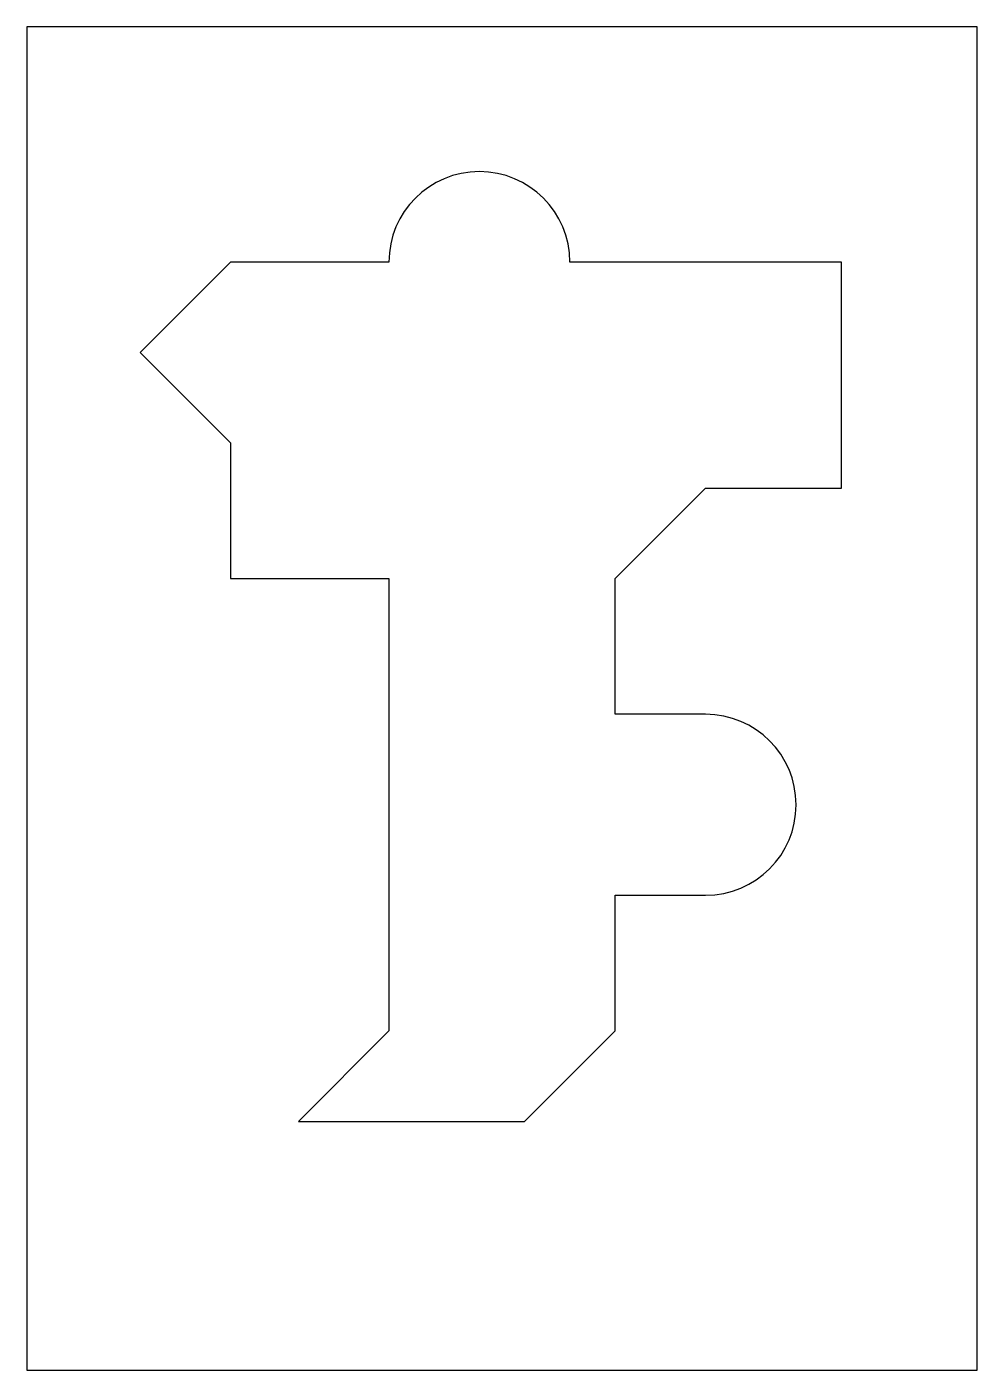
# Model space of a CAD drawing. Header units: millimetres. Extents: x 0 to 210, y 0 to 297.
import ezdxf

# ---------------------------------------------------------------- set-up
doc = ezdxf.new("R2010")
doc.units = ezdxf.units.MM
doc.header["$MEASUREMENT"] = 0

msp = doc.modelspace()

# ---------------------------------------------------------------- linework, layer by layer
for p, q in [((45, 245), (25, 225)), ((80, 245), (45, 245)), ((180, 245), (120, 245)), ((180, 195), (180, 245)), ((25, 225), (45, 205)), ((45, 205), (45, 175)), ((130, 175), (150, 195)), ((150, 195), (180, 195)), ((45, 175), (80, 175)), ((80, 175), (80, 75)), ((130, 145), (130, 175)), ((150, 145), (130, 145)), ((130, 75), (130, 105)), ((130, 105), (150, 105)), ((80, 75), (60, 55)), ((110, 55), (130, 75)), ((60, 55), (110, 55))]:
    msp.add_line(p, q)
msp.add_lwpolyline([(0, 0), (210, 0), (210, 297), (0, 297)], close=True)
for centre, start, end in [((100, 245), 0, 180), ((150, 125), 270, 90)]:
    msp.add_arc(centre, 20, start, end)

doc.saveas('drawing.dxf')
